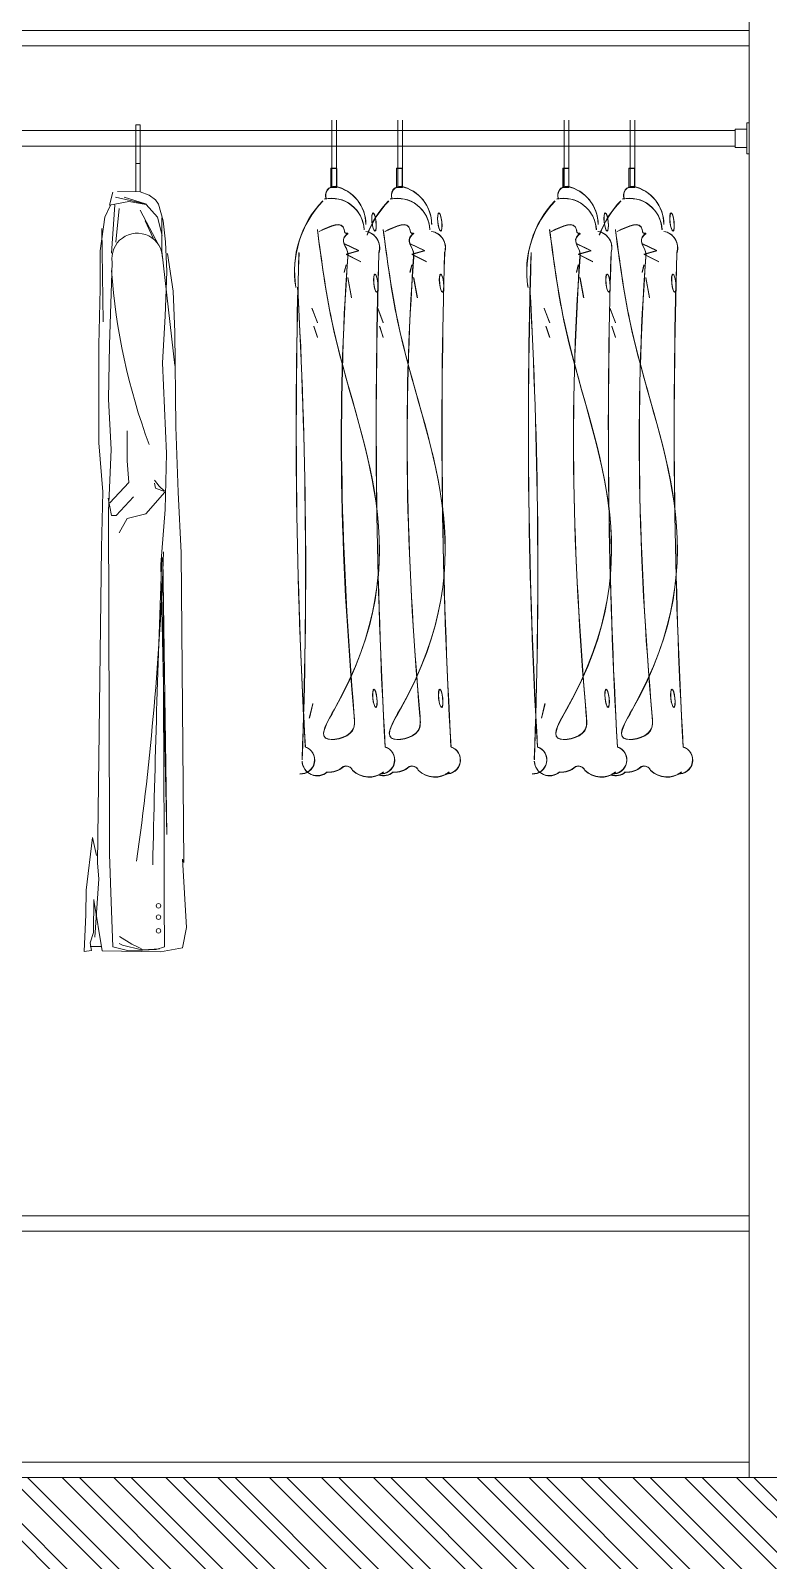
# Model space of a CAD drawing. Header units: millimetres. Extents: x 2502.5 to 2587.5, y 1451 to 1547.9.
# Drawn here: x 2564.317 to 2565.274, y 1531.721 to 1533.709 of the extents above; entities that cross this region are included whole.
import ezdxf

# ---------------------------------------------------------------- set-up
doc = ezdxf.new("R2010")
doc.units = ezdxf.units.MM
for name, color, linetype, lineweight in [('0.09', 6, 'Continuous', 9), ('06_CIVIL VISTAS GRUESA', 14, 'Continuous', 15), ('07_CIVIL VISTAS MEDIA', 143, 'Continuous', 9), ('08_CIVIL VISTAS FINO', 253, 'Continuous', 5)]:
    doc.layers.add(name, color=color, linetype=linetype, lineweight=lineweight)

msp = doc.modelspace()

# ---------------------------------------------------------------- hatches: boundary and pattern name
at = {"layer": '0.09'}
h = msp.add_hatch(dxfattribs=at)
h.set_pattern_fill('ANSI32', color=18, scale=0.005, angle=-90)
h.paths.add_polyline_path([(2563.3493, 1530.3292), (2563.0493, 1530.3292), (2563.0493, 1528.5292), (2563.0493, 1528.4292), (2562.2493, 1528.4292), (2562.2493, 1528.3792), (2553.9493, 1528.3792), (2553.9493, 1528.2292), (2554.0493, 1528.2292), (2554.0493, 1528.3292), (2554.2493, 1528.3292), (2554.2493, 1528.2292), (2563.1493, 1528.2292), (2563.1493, 1528.3292), (2563.3493, 1528.3292), (2563.3493, 1528.2292), (2570.1493, 1528.2292), (2570.1493, 1528.3292), (2570.3493, 1528.3292), (2570.3493, 1528.2292), (2570.9121, 1528.2292), (2570.821, 1528.5292), (2570.3402, 1528.5292), (2563.3493, 1528.5292)])
h.paths.add_polyline_path([(2569.8186, 1531.8292), (2563.3493, 1531.8292), (2563.3493, 1531.8492), (2563.3493, 1532.2292), (2563.0493, 1532.2292), (2563.0493, 1531.1292), (2563.3493, 1531.1292), (2563.3493, 1531.5292), (2569.9097, 1531.5292)])
h.paths.add_polyline_path([(2575.3493, 1528.3292), (2575.5493, 1528.3292), (2575.5493, 1528.2292), (2582.6993, 1528.2292), (2584.3231, 1528.2292), (2584.3231, 1528.3792), (2582.8993, 1528.3792), (2575.6493, 1528.3792), (2575.6493, 1528.4792), (2575.4293, 1528.4792), (2575.4293, 1528.5292), (2572.868, 1528.5292), (2572.8385, 1528.2292), (2575.3493, 1528.2292)])
h.paths.add_polyline_path([(2572.868, 1528.5292), (2570.821, 1528.5292), (2570.9121, 1528.2292), (2572.8385, 1528.2292)])

# ---------------------------------------------------------------- linework, layer by layer
at = {"layer": '06_CIVIL VISTAS GRUESA'}
msp.add_line((2563.3493, 1531.8292), (2570.9493, 1531.8292), dxfattribs=at)
at = {"layer": '07_CIVIL VISTAS MEDIA'}
msp.add_line((2565.2493, 1531.8292), (2565.2493, 1534.0292), dxfattribs=at)
at = {"layer": '08_CIVIL VISTAS FINO'}
for p, q in [((2563.3493, 1533.7092), (2565.2493, 1533.7092)), ((2563.3493, 1533.6892), (2565.2493, 1533.6892)), ((2564.4531, 1533.5), (2564.4531, 1533.5865)), ((2564.4591, 1533.5865), (2564.4591, 1533.4995)), ((2564.7078, 1533.5929), (2564.7078, 1533.5059)), ((2564.7138, 1533.5064), (2564.7138, 1533.5929)), ((2564.7934, 1533.5929), (2564.7934, 1533.5059)), ((2564.7994, 1533.5064), (2564.7994, 1533.5929)), ((2565.0092, 1533.5929), (2565.0092, 1533.5059)), ((2565.0152, 1533.5064), (2565.0152, 1533.5929)), ((2565.0948, 1533.5929), (2565.0948, 1533.5059)), ((2565.1008, 1533.5064), (2565.1008, 1533.5929)), ((2565.2313, 1533.5812), (2565.2313, 1533.5572)), ((2565.2463, 1533.5812), (2565.2313, 1533.5812)), ((2565.2493, 1533.5892), (2565.2463, 1533.5892)), ((2565.2463, 1533.5892), (2565.2463, 1533.5492)), ((2565.2313, 1533.5792), (2563.3773, 1533.5792)), ((2565.2313, 1533.5592), (2563.3773, 1533.5592)), ((2565.2463, 1533.5572), (2565.2313, 1533.5572)), ((2565.2493, 1533.5492), (2565.2463, 1533.5492)), ((2564.4218, 1533.42), (2564.426, 1533.4826)), ((2564.4671, 1533.4836), (2564.427, 1533.4926)), ((2564.4659, 1533.4839), (2564.4382, 1533.4926)), ((2564.4273, 1533.4343), (2564.4317, 1533.4782)), ((2564.4831, 1533.4299), (2564.4587, 1533.4757)), ((2564.4656, 1533.4619), (2564.4756, 1533.4393)), ((2564.4871, 1533.4659), (2564.4871, 1533.4225)), ((2564.4091, 1533.4519), (2564.411, 1533.3308)), ((2564.4871, 1533.4225), (2564.5039, 1533.2738)), ((2564.7237, 1533.4326), (2564.7427, 1533.4233)), ((2564.7239, 1533.4322), (2564.7429, 1533.4229)), ((2564.7427, 1533.4233), (2564.7261, 1533.4186)), ((2564.7429, 1533.4229), (2564.7262, 1533.4182)), ((2564.8091, 1533.4326), (2564.8281, 1533.4233)), ((2564.8093, 1533.4322), (2564.8283, 1533.4229)), ((2564.8281, 1533.4233), (2564.8115, 1533.4186)), ((2564.8283, 1533.4229), (2564.8117, 1533.4182)), ((2565.0251, 1533.4326), (2565.0441, 1533.4233)), ((2565.0253, 1533.4322), (2565.0443, 1533.4229)), ((2565.0441, 1533.4233), (2565.0275, 1533.4186)), ((2565.0443, 1533.4229), (2565.0277, 1533.4182)), ((2565.1106, 1533.4326), (2565.1295, 1533.4233)), ((2565.1107, 1533.4322), (2565.1297, 1533.4229)), ((2565.1295, 1533.4233), (2565.1129, 1533.4186)), ((2565.1297, 1533.4229), (2565.1131, 1533.4182)), ((2564.7261, 1533.4046), (2564.7237, 1533.3952)), ((2564.7262, 1533.4042), (2564.7239, 1533.3948)), ((2564.7261, 1533.4186), (2564.745, 1533.4092)), ((2564.7262, 1533.4182), (2564.7452, 1533.4088)), ((2564.8115, 1533.4046), (2564.8091, 1533.3952)), ((2564.8117, 1533.4042), (2564.8093, 1533.3948)), ((2564.8115, 1533.4186), (2564.8305, 1533.4092)), ((2564.8117, 1533.4182), (2564.8306, 1533.4088)), ((2565.0275, 1533.4046), (2565.0251, 1533.3952)), ((2565.0277, 1533.4042), (2565.0253, 1533.3948)), ((2565.0275, 1533.4186), (2565.0465, 1533.4092)), ((2565.0277, 1533.4182), (2565.0466, 1533.4088)), ((2565.1129, 1533.4046), (2565.1106, 1533.3952)), ((2565.1131, 1533.4042), (2565.1107, 1533.3948)), ((2565.1129, 1533.4186), (2565.1319, 1533.4092)), ((2565.1131, 1533.4182), (2565.132, 1533.4088)), ((2564.7284, 1533.3882), (2564.7331, 1533.3625)), ((2564.7286, 1533.3878), (2564.7333, 1533.3621)), ((2564.8138, 1533.3882), (2564.8185, 1533.3625)), ((2564.814, 1533.3878), (2564.8187, 1533.3621)), ((2565.0298, 1533.3882), (2565.0345, 1533.3625)), ((2565.03, 1533.3878), (2565.0347, 1533.3621)), ((2565.1152, 1533.3882), (2565.1199, 1533.3625)), ((2565.1154, 1533.3878), (2565.1201, 1533.3621)), ((2564.6818, 1533.3484), (2564.6889, 1533.3297)), ((2564.682, 1533.348), (2564.689, 1533.3293)), ((2564.7673, 1533.3484), (2564.7743, 1533.3297)), ((2564.7674, 1533.348), (2564.7745, 1533.3293)), ((2564.9833, 1533.3484), (2564.9903, 1533.3297)), ((2564.9834, 1533.348), (2564.9905, 1533.3293)), ((2565.0687, 1533.3484), (2565.0757, 1533.3297)), ((2565.0689, 1533.348), (2565.0759, 1533.3293)), ((2564.6842, 1533.325), (2564.6889, 1533.311)), ((2564.6844, 1533.3247), (2564.689, 1533.3106)), ((2564.7696, 1533.325), (2564.7743, 1533.311)), ((2564.7698, 1533.3247), (2564.7745, 1533.3106)), ((2564.9856, 1533.325), (2564.9903, 1533.311)), ((2564.9858, 1533.3247), (2564.9905, 1533.3106)), ((2565.071, 1533.325), (2565.0757, 1533.311)), ((2565.0712, 1533.3247), (2565.0759, 1533.3106)), ((2564.683, 1532.8348), (2564.6783, 1532.816)), ((2564.6832, 1532.8344), (2564.6785, 1532.8157)), ((2564.9844, 1532.8348), (2564.9798, 1532.816)), ((2564.9846, 1532.8344), (2564.9799, 1532.8157)), ((2564.4083, 1532.519), (2564.3942, 1532.5192)), ((2563.3493, 1532.1692), (2565.2493, 1532.1692)), ((2563.3493, 1532.1492), (2565.2493, 1532.1492)), ((2563.3493, 1531.8492), (2565.2493, 1531.8492))]:
    msp.add_line(p, q, dxfattribs=at)
for points in [[(2564.4531, 1533.5865), (2564.4591, 1533.5865)], [(2564.4531, 1533.5365), (2564.4591, 1533.5365)], [(2564.3999, 1532.5311), (2564.4052, 1532.6072), (2564.4034, 1532.6276), (2564.4087, 1533.0373), (2564.4105, 1533.1099), (2564.4052, 1533.1736), (2564.4052, 1533.301), (2564.4069, 1533.3735), (2564.4069, 1533.4231), (2564.4131, 1533.4669), (2564.4202, 1533.4823)], [(2564.4234, 1533.4993), (2564.4189, 1533.4823), (2564.4443, 1533.4873), (2564.4669, 1533.483), (2564.4816, 1533.4669), (2564.4875, 1533.443)], [(2564.4295, 1533.5), (2564.4591, 1533.4995), (2564.4705, 1533.4953), (2564.4788, 1533.4893), (2564.4826, 1533.4835), (2564.4887, 1533.4619), (2564.4916, 1533.4347), (2564.4934, 1533.396)], [(2564.4943, 1533.4194), (2564.5018, 1533.3705), (2564.5039, 1533.3174), (2564.505, 1533.1944), (2564.5081, 1533.1095), (2564.5121, 1533.0308), (2564.5156, 1532.6281), (2564.5138, 1532.6325), (2564.5192, 1532.544), (2564.5138, 1532.5175), (2564.4855, 1532.5122), (2564.4094, 1532.5136), (2564.3987, 1532.5794)], [(2564.4227, 1533.4079), (2564.4193, 1533.301), (2564.4176, 1533.2302), (2564.4211, 1533.1647), (2564.4176, 1533.0851), (2564.4193, 1532.67), (2564.4193, 1532.639), (2564.4211, 1532.5771), (2564.4235, 1532.5187), (2564.4441, 1532.5134), (2564.4796, 1532.5152), (2564.4905, 1532.5187), (2564.4902, 1532.5753), (2564.4902, 1532.6603), (2564.4884, 1533.024), (2564.4937, 1532.6647), (2564.4859, 1533.0154)], [(2564.4934, 1533.396), (2564.4913, 1533.3379), (2564.4877, 1533.2773), (2564.4931, 1533.1597), (2564.4913, 1533.0867), (2564.4859, 1533.0154)], [(2564.4196, 1533.0954), (2564.444, 1533.1218), (2564.442, 1533.1503), (2564.442, 1533.189)], [(2564.4907, 1533.1109), (2564.4836, 1533.1172), (2564.4774, 1533.125)], [(2564.4908, 1533.1096), (2564.4664, 1533.0812), (2564.442, 1533.0751), (2564.4318, 1533.0567)], [(2564.4907, 1533.1101), (2564.4789, 1533.1148), (2564.4774, 1533.1211)], [(2564.4501, 1533.1035), (2564.4277, 1533.0791), (2564.4216, 1533.0791), (2564.4175, 1533.1015)], [(2564.3989, 1532.5803), (2564.3983, 1532.5374), (2564.3942, 1532.524), (2564.3956, 1532.5139), (2564.3862, 1532.5126), (2564.3882, 1532.5608), (2564.3889, 1532.5923), (2564.3969, 1532.6606), (2564.4023, 1532.6373)], [(2564.4841, 1532.5162), (2564.4626, 1532.5146), (2564.4562, 1532.5183), (2564.4482, 1532.5221), (2564.4321, 1532.5323)], [(2564.4605, 1532.5146), (2564.4359, 1532.521), (2564.4316, 1532.5232)]]:
    msp.add_lwpolyline(points, dxfattribs=at)
for points in [[(2564.7138, 1533.5303), (2564.7063, 1533.5303), (2564.7063, 1533.5058), (2564.7138, 1533.5058)], [(2564.714, 1533.5299), (2564.7064, 1533.5299), (2564.7064, 1533.5055), (2564.714, 1533.5055)], [(2564.7992, 1533.5303), (2564.7917, 1533.5303), (2564.7917, 1533.5058), (2564.7992, 1533.5058)], [(2564.7994, 1533.5299), (2564.7918, 1533.5299), (2564.7918, 1533.5055), (2564.7994, 1533.5055)], [(2565.0152, 1533.5303), (2565.0077, 1533.5303), (2565.0077, 1533.5058), (2565.0152, 1533.5058)], [(2565.0154, 1533.5299), (2565.0078, 1533.5299), (2565.0078, 1533.5055), (2565.0154, 1533.5055)], [(2565.1006, 1533.5303), (2565.0931, 1533.5303), (2565.0931, 1533.5058), (2565.1006, 1533.5058)], [(2565.1008, 1533.5299), (2565.0933, 1533.5299), (2565.0933, 1533.5055), (2565.1008, 1533.5055)]]:
    msp.add_lwpolyline(points, close=True, dxfattribs=at)
for centre in [(2564.4827, 1532.572), (2564.4827, 1532.5573), (2564.4827, 1532.5394)]:
    msp.add_circle(centre, 0.00291, dxfattribs=at)
for centre, radius, start, end in [((2564.7111, 1533.4953), 0.0116, 84.2053, 204.6761), ((2564.7113, 1533.4949), 0.0116, 84.2053, 204.6761), ((2564.7014, 1533.4576), 0.0504, 0.1378, 77.5386), ((2564.7016, 1533.4572), 0.0504, 0.1378, 77.5386), ((2564.7965, 1533.4953), 0.0116, 84.2053, 204.6761), ((2564.7967, 1533.4949), 0.0116, 84.2053, 204.6761), ((2564.7868, 1533.4576), 0.0504, 0.1378, 77.5386), ((2564.787, 1533.4572), 0.0504, 0.1378, 77.5386), ((2565.0125, 1533.4953), 0.0116, 84.2053, 204.6761), ((2565.0127, 1533.4949), 0.0116, 84.2053, 204.6761), ((2565.0028, 1533.4576), 0.0504, 0.1378, 77.5386), ((2565.003, 1533.4572), 0.0504, 0.1378, 77.5386), ((2565.0979, 1533.4953), 0.0116, 84.2053, 204.6761), ((2565.0981, 1533.4949), 0.0116, 84.2053, 204.6761), ((2565.0882, 1533.4576), 0.0504, 0.1378, 77.5386), ((2565.0884, 1533.4572), 0.0504, 0.1378, 77.5386), ((2564.7924, 1533.3963), 0.1332, 136.4359, 188.83), ((2564.7926, 1533.3959), 0.1332, 136.4359, 188.83), ((2564.7071, 1533.449), 0.0424, 2.2828, 102.1051), ((2564.7073, 1533.4486), 0.0424, 2.2828, 102.1051), ((2564.8778, 1533.3963), 0.1332, 136.4359, 159.0322), ((2564.878, 1533.3959), 0.1332, 136.4359, 159.0322), ((2564.7925, 1533.449), 0.0424, 2.2828, 102.1051), ((2564.7927, 1533.4486), 0.0424, 2.2828, 102.1051), ((2565.0938, 1533.3963), 0.1332, 136.4359, 188.83), ((2565.094, 1533.3959), 0.1332, 136.4359, 188.83), ((2565.0085, 1533.449), 0.0424, 2.2828, 102.1051), ((2565.0087, 1533.4486), 0.0424, 2.2828, 102.1051), ((2565.1792, 1533.3963), 0.1332, 136.4359, 159.0322), ((2565.1794, 1533.3959), 0.1332, 136.4359, 159.0322), ((2565.0939, 1533.449), 0.0424, 2.2828, 102.1051), ((2565.0941, 1533.4486), 0.0424, 2.2828, 102.1051), ((2564.4551, 1533.4131), 0.0328, 0, 189.14), ((2564.7483, 1533.4272), 0.0214, 342.8423, 80.601), ((2564.7485, 1533.4269), 0.0214, 342.8423, 80.601), ((2564.8337, 1533.4272), 0.0214, 342.8423, 80.601), ((2564.8339, 1533.4269), 0.0214, 342.8423, 80.601), ((2565.0497, 1533.4272), 0.0214, 342.8423, 80.601), ((2565.0499, 1533.4269), 0.0214, 342.8423, 80.601), ((2565.1351, 1533.4272), 0.0214, 342.8423, 80.601), ((2565.1353, 1533.4269), 0.0214, 342.8423, 80.601), ((2572.0067, 1533.1934), 7.3453, 178.22458, 183.23671), ((2572.0069, 1533.193), 7.3453, 178.22458, 183.23671), ((2572.1105, 1533.1934), 7.3453, 178.22458, 183.23671), ((2572.1107, 1533.193), 7.3453, 178.22458, 183.23671), ((2572.1959, 1533.1934), 7.3453, 178.22458, 183.23671), ((2572.1961, 1533.193), 7.3453, 178.22458, 183.23671), ((2572.3081, 1533.1934), 7.3453, 178.22458, 183.23671), ((2572.3083, 1533.193), 7.3453, 178.22458, 183.23671), ((2572.4119, 1533.1934), 7.3453, 178.22458, 183.23671), ((2572.4121, 1533.193), 7.3453, 178.22458, 183.23671), ((2572.4973, 1533.1934), 7.3453, 178.22458, 183.23671), ((2572.4975, 1533.193), 7.3453, 178.22458, 183.23671), ((2565.2434, 1533.4562), 0.8237, 184.0891, 200.2194), ((2558.1283, 1533.0067), 6.5453, 357.85962, 3.23297), ((2558.1285, 1533.0063), 6.5453, 357.85962, 3.23297), ((2558.4297, 1533.0067), 6.5453, 357.85962, 3.23297), ((2558.4299, 1533.0063), 6.5453, 357.85962, 3.23297), ((2560.5541, 1533.1711), 3.9376, 352.1004, 357.9735), ((2589.4897, 1532.097), 25.02, 177.87457, 178.79006), ((2564.6673, 1532.7616), 0.018, 266.2819, 71.0806), ((2564.6675, 1532.7612), 0.018, 266.2819, 71.0806), ((2564.7711, 1532.7616), 0.018, 266.2819, 71.0806), ((2564.7713, 1532.7612), 0.018, 266.2819, 71.0806), ((2564.8565, 1532.7616), 0.018, 266.2819, 71.0806), ((2564.8567, 1532.7612), 0.018, 266.2819, 71.0806), ((2564.9687, 1532.7616), 0.018, 266.2819, 71.0806), ((2564.9689, 1532.7612), 0.018, 266.2819, 71.0806), ((2565.0725, 1532.7616), 0.018, 266.2819, 71.0806), ((2565.0727, 1532.7612), 0.018, 266.2819, 71.0806), ((2565.1579, 1532.7616), 0.018, 266.2819, 71.0806), ((2565.1581, 1532.7612), 0.018, 266.2819, 71.0806), ((2564.6889, 1532.7611), 0.0199, 183.4013, 310.2346), ((2564.689, 1532.7607), 0.0199, 183.4013, 310.2346), ((2564.7032, 1532.776), 0.0302, 267.2738, 309.9776), ((2564.7034, 1532.7756), 0.0302, 267.2738, 309.9776), ((2564.7263, 1532.7449), 0.00886, 22.2253, 115.0256), ((2564.7265, 1532.7445), 0.00886, 22.2253, 115.0256), ((2564.7559, 1532.7698), 0.0304, 225.2539, 308.0711), ((2564.7561, 1532.7694), 0.0304, 225.2539, 308.0711), ((2564.7743, 1532.7611), 0.0199, 252.5865, 310.2346), ((2564.7886, 1532.776), 0.0302, 267.2738, 309.9776), ((2564.7888, 1532.7756), 0.0302, 267.2738, 309.9776), ((2564.8117, 1532.7449), 0.00886, 22.2253, 115.0256), ((2564.8119, 1532.7445), 0.00886, 22.2253, 115.0256), ((2564.8413, 1532.7698), 0.0304, 225.2539, 308.0711), ((2564.8415, 1532.7694), 0.0304, 225.2539, 308.0711), ((2564.9903, 1532.7611), 0.0199, 183.4013, 310.2346), ((2564.9905, 1532.7607), 0.0199, 183.4013, 310.2346), ((2565.0046, 1532.776), 0.0302, 267.2738, 309.9776), ((2565.0048, 1532.7756), 0.0302, 267.2738, 309.9776), ((2565.0277, 1532.7449), 0.00886, 22.2253, 115.0256), ((2565.0279, 1532.7445), 0.00886, 22.2253, 115.0256), ((2565.0573, 1532.7698), 0.0304, 225.2539, 308.0711), ((2565.0575, 1532.7694), 0.0304, 225.2539, 308.0711), ((2565.0757, 1532.7611), 0.0199, 252.5865, 310.2346), ((2565.09, 1532.776), 0.0302, 267.2738, 309.9776), ((2565.0902, 1532.7756), 0.0302, 267.2738, 309.9776), ((2565.1131, 1532.7449), 0.00886, 22.2253, 115.0256), ((2565.1133, 1532.7445), 0.00886, 22.2253, 115.0256), ((2565.1427, 1532.7698), 0.0304, 225.2539, 308.0711), ((2565.1429, 1532.7694), 0.0304, 225.2539, 308.0711), ((2564.7745, 1532.7607), 0.0199, 252.5865, 310.2346), ((2565.0759, 1532.7607), 0.0199, 252.5865, 310.2346)]:
    msp.add_arc(centre, radius, start, end, dxfattribs=at)
for centre in [(2564.7624, 1533.4607), (2564.7625, 1533.4603), (2564.8478, 1533.4607), (2564.8479, 1533.4603), (2565.0638, 1533.4607), (2565.0639, 1533.4603), (2565.1492, 1533.4607), (2565.1494, 1533.4603), (2564.7647, 1533.3812), (2564.7649, 1533.3808), (2564.8501, 1533.3812), (2564.8503, 1533.3808), (2565.0661, 1533.3812), (2565.0663, 1533.3808), (2565.1515, 1533.3812), (2565.1517, 1533.3808), (2564.7635, 1532.8418), (2564.7637, 1532.8414), (2564.8489, 1532.8418), (2564.8491, 1532.8414), (2565.0649, 1532.8418), (2565.0651, 1532.8414), (2565.1503, 1532.8418), (2565.1505, 1532.8414)]:
    msp.add_ellipse(centre, major_axis=(-0.0012, 0.0117), ratio=0.22253, dxfattribs=at)
for points in [[(2564.6912, 1533.4483), (2564.7237, 1533.4507), (2564.7261, 1533.446), (2564.7284, 1533.446), (2564.7261, 1533.4437), (2564.7284, 1533.4203), (2564.7284, 1533.4156), (2564.7366, 1532.8184), (2564.7343, 1532.7997), (2564.6994, 1532.7903), (2564.7111, 1532.8277), (2564.7076, 1533.3321), (2564.6889, 1533.4507)], [(2564.6914, 1533.448), (2564.7239, 1533.4503), (2564.7262, 1533.4456), (2564.7286, 1533.4456), (2564.7262, 1533.4433), (2564.7286, 1533.4199), (2564.7286, 1533.4152), (2564.7368, 1532.818), (2564.7344, 1532.7993), (2564.6996, 1532.7899), (2564.7113, 1532.8274), (2564.7078, 1533.3317), (2564.689, 1533.4503)], [(2564.7766, 1533.4483), (2564.8091, 1533.4507), (2564.8115, 1533.446), (2564.8138, 1533.446), (2564.8115, 1533.4437), (2564.8138, 1533.4203), (2564.8138, 1533.4156), (2564.822, 1532.8184), (2564.8197, 1532.7997), (2564.7848, 1532.7903), (2564.7965, 1532.8277), (2564.793, 1533.3321), (2564.7743, 1533.4507)], [(2564.7768, 1533.448), (2564.8093, 1533.4503), (2564.8117, 1533.4456), (2564.814, 1533.4456), (2564.8117, 1533.4433), (2564.814, 1533.4199), (2564.814, 1533.4152), (2564.8222, 1532.818), (2564.8199, 1532.7993), (2564.785, 1532.7899), (2564.7967, 1532.8274), (2564.7932, 1533.3317), (2564.7745, 1533.4503)], [(2564.9926, 1533.4483), (2565.0251, 1533.4507), (2565.0275, 1533.446), (2565.0298, 1533.446), (2565.0275, 1533.4437), (2565.0298, 1533.4203), (2565.0298, 1533.4156), (2565.038, 1532.8184), (2565.0357, 1532.7997), (2565.0008, 1532.7903), (2565.0125, 1532.8277), (2565.009, 1533.3321), (2564.9903, 1533.4507)], [(2564.9928, 1533.448), (2565.0253, 1533.4503), (2565.0277, 1533.4456), (2565.03, 1533.4456), (2565.0277, 1533.4433), (2565.03, 1533.4199), (2565.03, 1533.4152), (2565.0382, 1532.818), (2565.0359, 1532.7993), (2565.001, 1532.7899), (2565.0127, 1532.8274), (2565.0092, 1533.3317), (2564.9905, 1533.4503)], [(2565.078, 1533.4483), (2565.1106, 1533.4507), (2565.1129, 1533.446), (2565.1152, 1533.446), (2565.1129, 1533.4437), (2565.1152, 1533.4203), (2565.1152, 1533.4156), (2565.1234, 1532.8184), (2565.1211, 1532.7997), (2565.0862, 1532.7903), (2565.0979, 1532.8277), (2565.0944, 1533.3321), (2565.0757, 1533.4507)], [(2565.0782, 1533.448), (2565.1107, 1533.4503), (2565.1131, 1533.4456), (2565.1154, 1533.4456), (2565.1131, 1533.4433), (2565.1154, 1533.4199), (2565.1154, 1533.4152), (2565.1236, 1532.818), (2565.1213, 1532.7993), (2565.0864, 1532.7899), (2565.0981, 1532.8274), (2565.0946, 1533.3317), (2565.0759, 1533.4503)]]:
    msp.add_spline(points, degree=3, dxfattribs=at)

doc.saveas('drawing.dxf')
